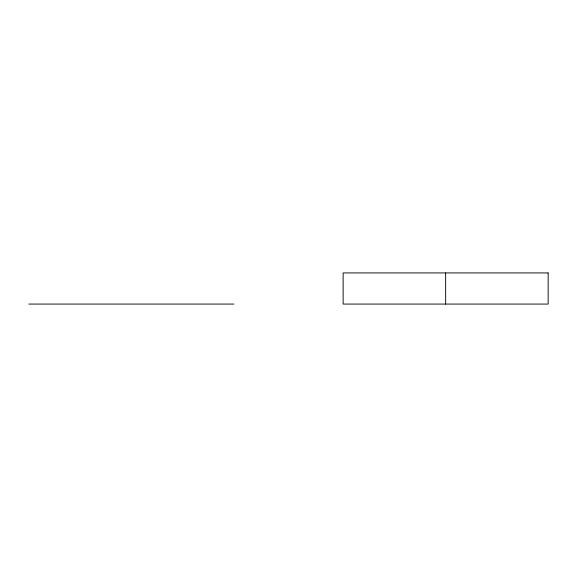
<?xml version="1.0" encoding="UTF-8"?>
<svg xmlns="http://www.w3.org/2000/svg" width="577" height="577" viewBox="0 0 577 577"><rect width="100%" height="100%" fill="white"/><g stroke="black" fill="none" stroke-linecap="round" stroke-linejoin="round"><path stroke-width="0.87" d="M28.85 304.072L233.865 304.072M445.646 272.928L445.646 304.072M548.15 272.928L343.135 272.928L343.135 304.072L548.15 304.072L548.15 272.928"/></g></svg>
